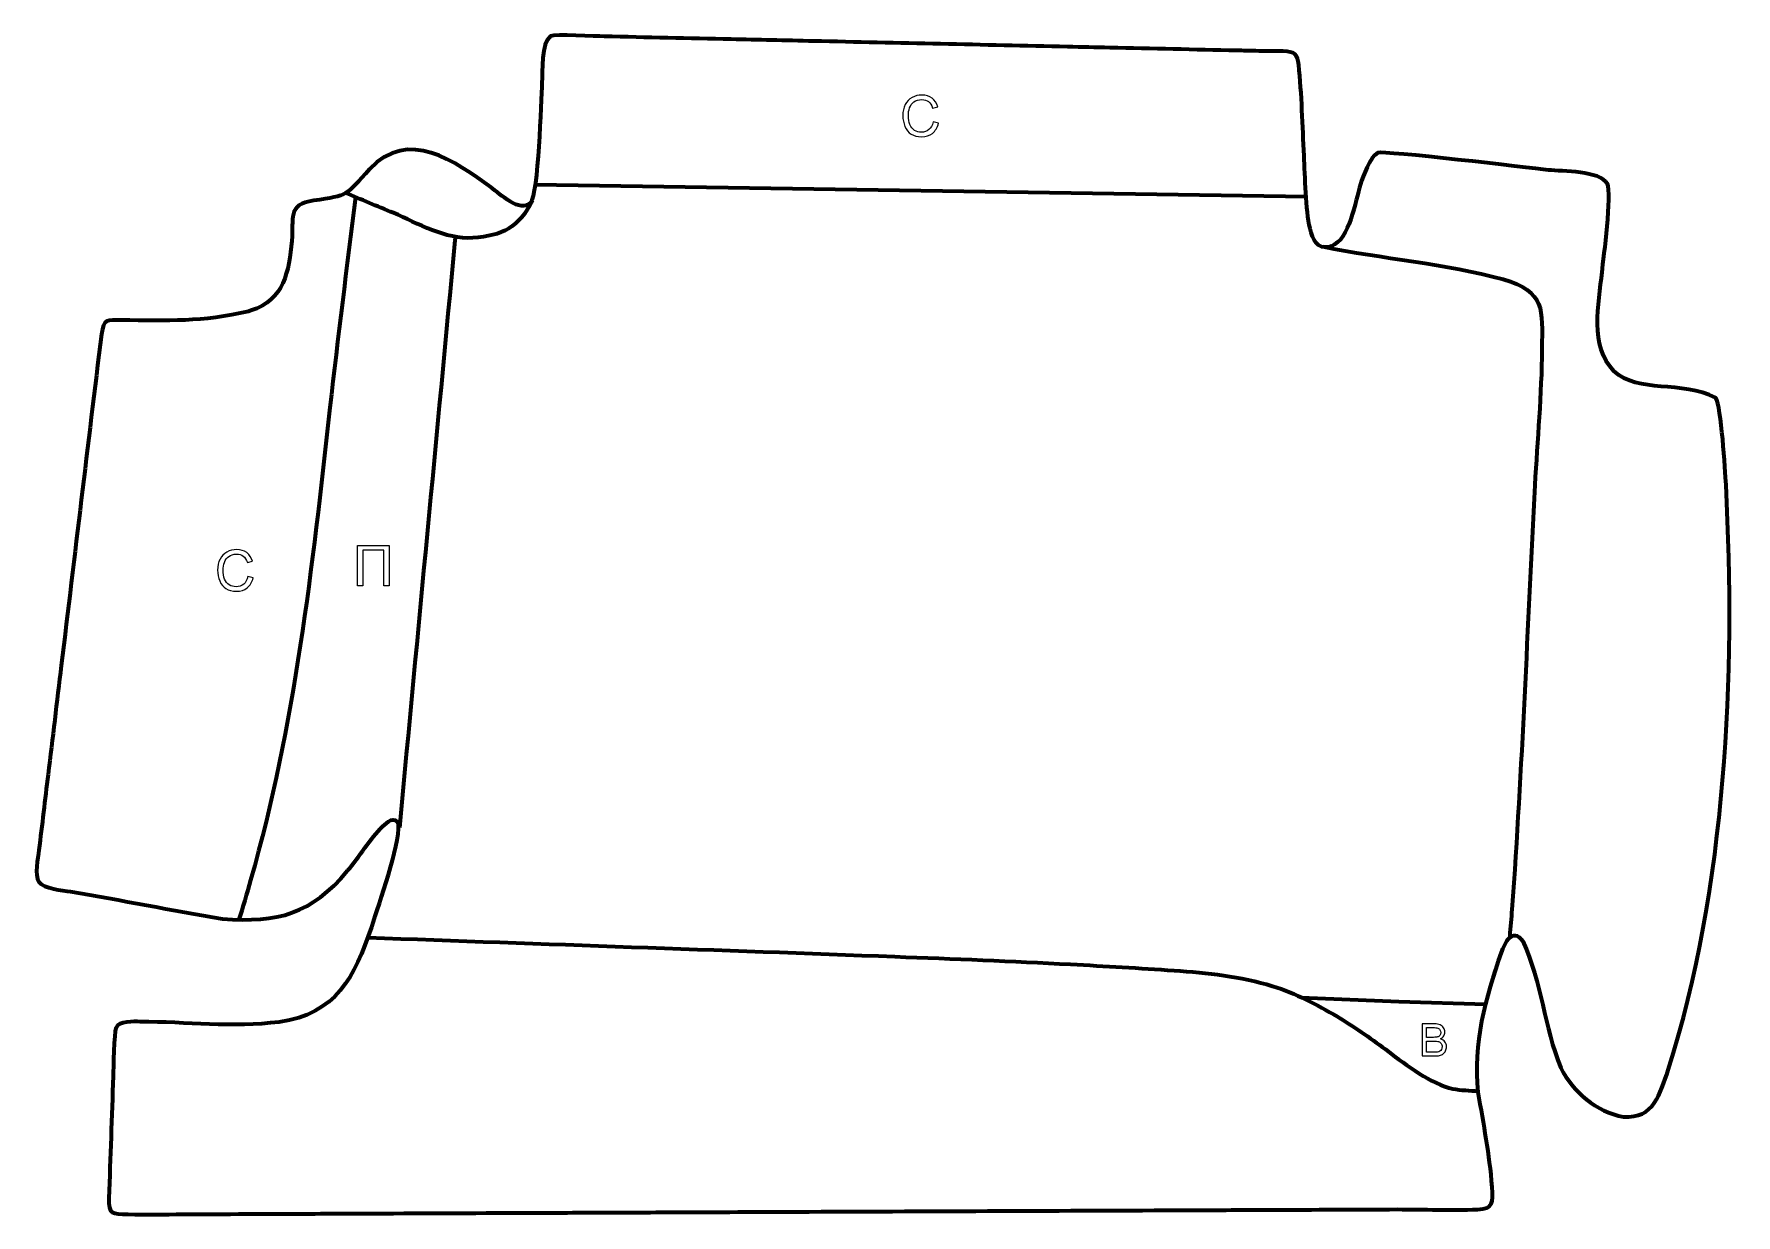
# Model space of a CAD drawing. Header units: millimetres. Extents: x 1043 to 1812, y 13 to 547.
import ezdxf

# ---------------------------------------------------------------- set-up
doc = ezdxf.new("R2010")
doc.units = ezdxf.units.MM
doc.header["$MEASUREMENT"] = 0
doc.layers.add('layer 2', color=7, linetype='Continuous')
doc.layers.add('layer 3', color=7, linetype='Continuous')

msp = doc.modelspace()

# ---------------------------------------------------------------- linework, layer by layer
at = {"layer": 'layer 2', "color": 142}
for points, knots in [([(1448.8049, 507.2175), (1448.8049, 507.2175), (1451.2272, 506.6056), (1451.2272, 506.6056), (1451.2272, 506.6056), (1450.7215, 504.621), (1449.8121, 503.1124), (1448.4989, 502.0712), (1448.4989, 502.0712), (1447.1858, 501.03), (1445.5794, 500.5073), (1443.6798, 500.5073), (1443.6798, 500.5073), (1441.7165, 500.5073), (1440.1186, 500.9068), (1438.8862, 501.71), (1438.8862, 501.71), (1437.6538, 502.5089), (1436.7189, 503.6691), (1436.0772, 505.1862), (1436.0772, 505.1862), (1435.4355, 506.7076), (1435.1125, 508.3352), (1435.1125, 510.0776), (1435.1125, 510.0776), (1435.1125, 511.9772), (1435.4737, 513.6345), (1436.2004, 515.0497), (1436.2004, 515.0497), (1436.9271, 516.4648), (1437.9598, 517.54), (1439.2984, 518.2752), (1439.2984, 518.2752), (1440.6371, 519.0104), (1442.1117, 519.3758), (1443.7181, 519.3758), (1443.7181, 519.3758), (1445.5454, 519.3758), (1447.0796, 518.9126), (1448.3205, 517.982), (1448.3205, 517.982), (1449.5656, 517.0513), (1450.4325, 515.7466), (1450.9213, 514.0638), (1450.9213, 514.0638), (1450.9213, 514.0638), (1448.5499, 513.5028), (1448.5499, 513.5028), (1448.5499, 513.5028), (1448.1292, 514.8287), (1447.513, 515.7976), (1446.7098, 516.4011), (1446.7098, 516.4011), (1445.9067, 517.0088), (1444.8952, 517.3105), (1443.6756, 517.3105), (1443.6756, 517.3105), (1442.2774, 517.3105), (1441.1045, 516.9748), (1440.1654, 516.3033), (1440.1654, 516.3033), (1439.2262, 515.6319), (1438.5632, 514.7267), (1438.185, 513.5963), (1438.185, 513.5963), (1437.8025, 512.4616), (1437.6113, 511.293), (1437.6113, 510.0903), (1437.6113, 510.0903), (1437.6113, 508.5392), (1437.8365, 507.1836), (1438.287, 506.0276), (1438.287, 506.0276), (1438.7375, 504.8675), (1439.4387, 504.0048), (1440.3906, 503.4311), (1440.3906, 503.4311), (1441.3425, 502.8574), (1442.3709, 502.5727), (1443.4801, 502.5727), (1443.4801, 502.5727), (1444.8315, 502.5727), (1445.9704, 502.9636), (1446.9053, 503.7413), (1446.9053, 503.7413), (1447.8403, 504.5233), (1448.4735, 505.6792), (1448.8049, 507.2175)], [0, 0, 0, 0, 0.04347826, 0.04347826, 0.04347826, 0.04347826, 0.08695652, 0.08695652, 0.08695652, 0.08695652, 0.13043478, 0.13043478, 0.13043478, 0.13043478, 0.17391304, 0.17391304, 0.17391304, 0.17391304, 0.2173913, 0.2173913, 0.2173913, 0.2173913, 0.26086957, 0.26086957, 0.26086957, 0.26086957, 0.30434783, 0.30434783, 0.30434783, 0.30434783, 0.34782609, 0.34782609, 0.34782609, 0.34782609, 0.39130435, 0.39130435, 0.39130435, 0.39130435, 0.43478261, 0.43478261, 0.43478261, 0.43478261, 0.47826087, 0.47826087, 0.47826087, 0.47826087, 0.52173913, 0.52173913, 0.52173913, 0.52173913, 0.56521739, 0.56521739, 0.56521739, 0.56521739, 0.60869565, 0.60869565, 0.60869565, 0.60869565, 0.65217391, 0.65217391, 0.65217391, 0.65217391, 0.69565217, 0.69565217, 0.69565217, 0.69565217, 0.73913043, 0.73913043, 0.73913043, 0.73913043, 0.7826087, 0.7826087, 0.7826087, 0.7826087, 0.82608696, 0.82608696, 0.82608696, 0.82608696, 0.86956522, 0.86956522, 0.86956522, 0.86956522, 0.91304348, 0.91304348, 0.91304348, 0.91304348, 1, 1, 1, 1]), ([(1203.017, 315.7826), (1203.017, 315.7826), (1188.6871, 315.7826), (1188.6871, 315.7826), (1188.6871, 315.7826), (1188.6871, 315.7826), (1188.6871, 297.526), (1188.6871, 297.526), (1188.6871, 297.526), (1188.6871, 297.526), (1191.1094, 297.526), (1191.1094, 297.526), (1191.1094, 297.526), (1191.1094, 297.526), (1191.1094, 313.6407), (1191.1094, 313.6407), (1191.1094, 313.6407), (1191.1094, 313.6407), (1200.5946, 313.6407), (1200.5946, 313.6407), (1200.5946, 313.6407), (1200.5946, 313.6407), (1200.5946, 297.526), (1200.5946, 297.526), (1200.5946, 297.526), (1200.5946, 297.526), (1203.017, 297.526), (1203.017, 297.526), (1203.017, 297.526), (1203.017, 297.526), (1203.017, 315.7826), (1203.017, 315.7826)], [0, 0, 0, 0, 0.11111111, 0.11111111, 0.11111111, 0.11111111, 0.22222222, 0.22222222, 0.22222222, 0.22222222, 0.33333333, 0.33333333, 0.33333333, 0.33333333, 0.44444444, 0.44444444, 0.44444444, 0.44444444, 0.55555556, 0.55555556, 0.55555556, 0.55555556, 0.66666667, 0.66666667, 0.66666667, 0.66666667, 0.77777778, 0.77777778, 0.77777778, 0.77777778, 1, 1, 1, 1]), ([(1139.1578, 301.8053), (1139.1578, 301.8053), (1141.5801, 301.1934), (1141.5801, 301.1934), (1141.5801, 301.1934), (1141.0744, 299.2088), (1140.165, 297.7002), (1138.8518, 296.659), (1138.8518, 296.659), (1137.5387, 295.6178), (1135.9323, 295.0951), (1134.0327, 295.0951), (1134.0327, 295.0951), (1132.0694, 295.0951), (1130.4715, 295.4946), (1129.2391, 296.2978), (1129.2391, 296.2978), (1128.0067, 297.0967), (1127.0718, 298.2569), (1126.4301, 299.774), (1126.4301, 299.774), (1125.7884, 301.2954), (1125.4654, 302.923), (1125.4654, 304.6654), (1125.4654, 304.6654), (1125.4654, 306.565), (1125.8266, 308.2223), (1126.5533, 309.6375), (1126.5533, 309.6375), (1127.28, 311.0526), (1128.3127, 312.1278), (1129.6513, 312.863), (1129.6513, 312.863), (1130.99, 313.5982), (1132.4646, 313.9636), (1134.071, 313.9636), (1134.071, 313.9636), (1135.8983, 313.9636), (1137.4325, 313.5004), (1138.6734, 312.5698), (1138.6734, 312.5698), (1139.9185, 311.6391), (1140.7854, 310.3344), (1141.2742, 308.6516), (1141.2742, 308.6516), (1141.2742, 308.6516), (1138.9028, 308.0906), (1138.9028, 308.0906), (1138.9028, 308.0906), (1138.4821, 309.4165), (1137.8659, 310.3854), (1137.0627, 310.9889), (1137.0627, 310.9889), (1136.2596, 311.5966), (1135.2481, 311.8983), (1134.0285, 311.8983), (1134.0285, 311.8983), (1132.6303, 311.8983), (1131.4574, 311.5626), (1130.5183, 310.8911), (1130.5183, 310.8911), (1129.5791, 310.2197), (1128.9161, 309.3145), (1128.5379, 308.1841), (1128.5379, 308.1841), (1128.1554, 307.0494), (1127.9642, 305.8808), (1127.9642, 304.6781), (1127.9642, 304.6781), (1127.9642, 303.127), (1128.1894, 301.7714), (1128.6399, 300.6154), (1128.6399, 300.6154), (1129.0904, 299.4553), (1129.7916, 298.5926), (1130.7435, 298.0189), (1130.7435, 298.0189), (1131.6954, 297.4452), (1132.7238, 297.1605), (1133.833, 297.1605), (1133.833, 297.1605), (1135.1844, 297.1605), (1136.3233, 297.5514), (1137.2582, 298.3291), (1137.2582, 298.3291), (1138.1932, 299.1111), (1138.8264, 300.267), (1139.1578, 301.8053)], [0, 0, 0, 0, 0.04347826, 0.04347826, 0.04347826, 0.04347826, 0.08695652, 0.08695652, 0.08695652, 0.08695652, 0.13043478, 0.13043478, 0.13043478, 0.13043478, 0.17391304, 0.17391304, 0.17391304, 0.17391304, 0.2173913, 0.2173913, 0.2173913, 0.2173913, 0.26086957, 0.26086957, 0.26086957, 0.26086957, 0.30434783, 0.30434783, 0.30434783, 0.30434783, 0.34782609, 0.34782609, 0.34782609, 0.34782609, 0.39130435, 0.39130435, 0.39130435, 0.39130435, 0.43478261, 0.43478261, 0.43478261, 0.43478261, 0.47826087, 0.47826087, 0.47826087, 0.47826087, 0.52173913, 0.52173913, 0.52173913, 0.52173913, 0.56521739, 0.56521739, 0.56521739, 0.56521739, 0.60869565, 0.60869565, 0.60869565, 0.60869565, 0.65217391, 0.65217391, 0.65217391, 0.65217391, 0.69565217, 0.69565217, 0.69565217, 0.69565217, 0.73913043, 0.73913043, 0.73913043, 0.73913043, 0.7826087, 0.7826087, 0.7826087, 0.7826087, 0.82608696, 0.82608696, 0.82608696, 0.82608696, 0.86956522, 0.86956522, 0.86956522, 0.86956522, 0.91304348, 0.91304348, 0.91304348, 0.91304348, 1, 1, 1, 1]), ([(1669.8272, 85.1067), (1669.8272, 85.1067), (1669.8272, 99.625), (1669.8272, 99.625), (1669.8272, 99.625), (1669.8272, 99.625), (1675.275, 99.625), (1675.275, 99.625), (1675.275, 99.625), (1676.3835, 99.625), (1677.2723, 99.4797), (1677.9448, 99.1857), (1677.9448, 99.1857), (1678.6139, 98.8917), (1679.1377, 98.4388), (1679.5162, 97.8271), (1679.5162, 97.8271), (1679.8981, 97.2188), (1680.0874, 96.5801), (1680.0874, 95.911), (1680.0874, 95.911), (1680.0874, 95.2925), (1679.9184, 94.7079), (1679.5838, 94.1604), (1679.5838, 94.1604), (1679.2493, 93.6129), (1678.7423, 93.1702), (1678.0631, 92.8322), (1678.0631, 92.8322), (1678.9417, 92.5754), (1679.6176, 92.1361), (1680.0874, 91.5142), (1680.0874, 91.5142), (1680.5605, 90.8958), (1680.7971, 90.1624), (1680.7971, 89.3176), (1680.7971, 89.3176), (1680.7971, 88.6349), (1680.6518, 88.0029), (1680.3645, 87.4183), (1680.3645, 87.4183), (1680.0772, 86.8336), (1679.7224, 86.3842), (1679.3, 86.0665), (1679.3, 86.0665), (1678.8775, 85.7522), (1678.3469, 85.5122), (1677.7116, 85.35), (1677.7116, 85.35), (1677.0729, 85.1878), (1676.2922, 85.1067), (1675.3662, 85.1067), (1675.3662, 85.1067), (1675.3662, 85.1067), (1669.8272, 85.1067), (1669.8272, 85.1067)], [0, 0, 0, 0, 0.06666667, 0.06666667, 0.06666667, 0.06666667, 0.13333333, 0.13333333, 0.13333333, 0.13333333, 0.2, 0.2, 0.2, 0.2, 0.26666667, 0.26666667, 0.26666667, 0.26666667, 0.33333333, 0.33333333, 0.33333333, 0.33333333, 0.4, 0.4, 0.4, 0.4, 0.46666667, 0.46666667, 0.46666667, 0.46666667, 0.53333333, 0.53333333, 0.53333333, 0.53333333, 0.6, 0.6, 0.6, 0.6, 0.66666667, 0.66666667, 0.66666667, 0.66666667, 0.73333333, 0.73333333, 0.73333333, 0.73333333, 0.8, 0.8, 0.8, 0.8, 0.86666667, 0.86666667, 0.86666667, 0.86666667, 1, 1, 1, 1]), ([(1671.7535, 93.5217), (1671.7535, 93.5217), (1674.8931, 93.5217), (1674.8931, 93.5217), (1674.8931, 93.5217), (1675.7447, 93.5217), (1676.3564, 93.5791), (1676.7248, 93.6906), (1676.7248, 93.6906), (1677.2148, 93.8359), (1677.5832, 94.0793), (1677.8299, 94.4172), (1677.8299, 94.4172), (1678.0766, 94.7552), (1678.2016, 95.1776), (1678.2016, 95.6879), (1678.2016, 95.6879), (1678.2016, 96.1712), (1678.0867, 96.597), (1677.8535, 96.962), (1677.8535, 96.962), (1677.6237, 97.3304), (1677.2925, 97.5838), (1676.8633, 97.719), (1676.8633, 97.719), (1676.4341, 97.8542), (1675.6974, 97.9218), (1674.6565, 97.9218), (1674.6565, 97.9218), (1674.6565, 97.9218), (1671.7535, 97.9218), (1671.7535, 97.9218), (1671.7535, 97.9218), (1671.7535, 97.9218), (1671.7535, 93.5217), (1671.7535, 93.5217)], [0, 0, 0, 0, 0.1, 0.1, 0.1, 0.1, 0.2, 0.2, 0.2, 0.2, 0.3, 0.3, 0.3, 0.3, 0.4, 0.4, 0.4, 0.4, 0.5, 0.5, 0.5, 0.5, 0.6, 0.6, 0.6, 0.6, 0.7, 0.7, 0.7, 0.7, 0.8, 0.8, 0.8, 0.8, 1, 1, 1, 1]), ([(1671.7535, 86.81), (1671.7535, 86.81), (1675.3696, 86.81), (1675.3696, 86.81), (1675.3696, 86.81), (1675.9914, 86.81), (1676.4274, 86.8336), (1676.6808, 86.8809), (1676.6808, 86.8809), (1677.1202, 86.9587), (1677.4919, 87.0905), (1677.7893, 87.2763), (1677.7893, 87.2763), (1678.0867, 87.4622), (1678.33, 87.7326), (1678.5227, 88.0874), (1678.5227, 88.0874), (1678.7153, 88.4423), (1678.8099, 88.8512), (1678.8099, 89.3142), (1678.8099, 89.3142), (1678.8099, 89.8583), (1678.6714, 90.328), (1678.3909, 90.7302), (1678.3909, 90.7302), (1678.1138, 91.1323), (1677.7285, 91.4128), (1677.2351, 91.5751), (1677.2351, 91.5751), (1676.7451, 91.7373), (1676.0354, 91.8184), (1675.1128, 91.8184), (1675.1128, 91.8184), (1675.1128, 91.8184), (1671.7535, 91.8184), (1671.7535, 91.8184), (1671.7535, 91.8184), (1671.7535, 91.8184), (1671.7535, 86.81), (1671.7535, 86.81)], [0, 0, 0, 0, 0.09090909, 0.09090909, 0.09090909, 0.09090909, 0.18181818, 0.18181818, 0.18181818, 0.18181818, 0.27272727, 0.27272727, 0.27272727, 0.27272727, 0.36363636, 0.36363636, 0.36363636, 0.36363636, 0.45454545, 0.45454545, 0.45454545, 0.45454545, 0.54545455, 0.54545455, 0.54545455, 0.54545455, 0.63636364, 0.63636364, 0.63636364, 0.63636364, 0.72727273, 0.72727273, 0.72727273, 0.72727273, 0.81818182, 0.81818182, 0.81818182, 0.81818182, 1, 1, 1, 1])]:
    msp.add_open_spline(points, degree=3, knots=knots, dxfattribs=at)
at = {"layer": 'layer 2', "color": 142, "lineweight": 158}
msp.add_open_spline([(1617.7028, 473.4347), (1617.7028, 473.4347), (1268.9111, 478.8038), (1268.9111, 478.8038)], degree=3, dxfattribs=at)
for points, knots in [([(1187.8421, 473.2474), (1183.805, 441.5511), (1179.7772, 409.8619), (1176.2312, 378.1057), (1176.2312, 378.1057), (1168.1601, 305.7098), (1160.4528, 234.946), (1140.3889, 164.5859), (1140.3889, 164.5859), (1138.6343, 158.4724), (1136.8408, 152.3777), (1134.9788, 146.2959)], [0, 0, 0, 0, 0.25, 0.25, 0.25, 0.25, 0.5, 0.5, 0.5, 0.5, 1, 1, 1, 1]), ([(1267.827, 471.7785), (1261.541, 459.5677), (1254.3581, 455.7617), (1240.7959, 454.822), (1240.7959, 454.822), (1228.5195, 453.9714), (1215.9505, 461.4109), (1204.9227, 466.0937), (1204.9227, 466.0937), (1197.6329, 469.1466), (1190.3433, 472.1999), (1183.0537, 475.2535)], [0, 0, 0, 0, 0.25, 0.25, 0.25, 0.25, 0.5, 0.5, 0.5, 0.5, 1, 1, 1, 1]), ([(1207.7561, 188.3502), (1216.1235, 276.8193), (1224.4912, 365.2882), (1232.8591, 453.7572), (1232.8591, 453.7572), (1232.8591, 453.7572), (1232.9491, 454.7085), (1232.9491, 454.7085)], [0, 0, 0, 0, 0.33333333, 0.33333333, 0.33333333, 0.33333333, 1, 1, 1, 1]), ([(1624.8964, 450.8579), (1651.5074, 445.5066), (1680.5047, 443.1828), (1706.4078, 436.1874), (1706.4078, 436.1874), (1725.6382, 430.2932), (1724.0473, 422.7024), (1723.9306, 404.5244), (1723.9306, 404.5244), (1723.7615, 384.3474), (1721.8266, 363.3647), (1720.7347, 343.1067), (1720.7347, 343.1067), (1717.3175, 279.2311), (1715.015, 215.1573), (1710.3669, 151.3683), (1710.3669, 151.3683), (1710.0712, 147.3106), (1709.719, 143.2635), (1709.3577, 139.2114)], [0, 0, 0, 0, 0.16666667, 0.16666667, 0.16666667, 0.16666667, 0.33333333, 0.33333333, 0.33333333, 0.33333333, 0.5, 0.5, 0.5, 0.5, 0.66666667, 0.66666667, 0.66666667, 0.66666667, 1, 1, 1, 1]), ([(1193.4393, 138.6483), (1272.807, 135.7005), (1352.184, 133.0145), (1431.5501, 130.0246), (1431.5501, 130.0246), (1458.0127, 129.0236), (1484.4669, 127.9053), (1510.9136, 126.5426), (1510.9136, 126.5426), (1526.5136, 125.7345), (1542.1032, 124.819), (1557.6885, 123.7647), (1557.6885, 123.7647), (1572.765, 122.726), (1587.7059, 121.1064), (1602.2245, 116.711), (1602.2245, 116.711), (1612.778, 113.3276), (1622.022, 108.5019), (1631.5259, 102.8811), (1631.5259, 102.8811), (1631.5259, 102.8811), (1632.4762, 102.3162), (1632.4762, 102.3162), (1632.4762, 102.3162), (1640.1369, 97.6496), (1647.398, 92.5107), (1654.5582, 87.1162), (1654.5582, 87.1162), (1662.3423, 81.2345), (1674.1159, 72.2749), (1683.6584, 70.2733), (1683.6584, 70.2733), (1687.3501, 69.5917), (1691.293, 69.4673), (1695.0442, 69.2273)], [0, 0, 0, 0, 0.1, 0.1, 0.1, 0.1, 0.2, 0.2, 0.2, 0.2, 0.3, 0.3, 0.3, 0.3, 0.4, 0.4, 0.4, 0.4, 0.5, 0.5, 0.5, 0.5, 0.6, 0.6, 0.6, 0.6, 0.7, 0.7, 0.7, 0.7, 0.8, 0.8, 0.8, 0.8, 1, 1, 1, 1]), ([(1698.5983, 108.296), (1698.5983, 108.296), (1659.273, 109.5052), (1659.273, 109.5052), (1659.273, 109.5052), (1659.273, 109.5052), (1615.1332, 111.3307), (1615.1332, 111.3307)], [0, 0, 0, 0, 0.33333333, 0.33333333, 0.33333333, 0.33333333, 1, 1, 1, 1])]:
    msp.add_open_spline(points, degree=3, knots=knots, dxfattribs=at)
at = {"layer": 'layer 3', "color": 242, "lineweight": 158}
msp.add_open_spline([(1139.4275, 421.6218), (1139.4275, 421.6218), (1140.535, 421.9706), (1140.535, 421.9706), (1140.535, 421.9706), (1155.5934, 426.7132), (1157.614, 439.7026), (1158.984, 453.5597), (1158.984, 453.5597), (1159.9703, 463.5372), (1156.6476, 469.9995), (1168.9426, 471.6849), (1168.9426, 471.6849), (1184.5952, 473.8307), (1183.6587, 474.2497), (1194.1045, 485.8125), (1194.1045, 485.8125), (1211.6432, 504.8479), (1232.7553, 489.4005), (1249.0421, 477.5891), (1249.0421, 477.5891), (1252.9898, 474.7141), (1262.2726, 465.8473), (1266.8301, 470.6918), (1266.8301, 470.6918), (1270.3987, 474.4853), (1271.5699, 516.7683), (1272.0043, 524.827), (1272.0043, 524.827), (1272.3239, 530.0579), (1271.6115, 542.8492), (1275.9497, 546.0105), (1275.9497, 546.0105), (1277.6866, 546.952), (1296.6888, 545.964), (1300.2236, 545.8597), (1300.2236, 545.8597), (1319.3414, 545.4335), (1338.459, 545.0074), (1357.5766, 544.5811), (1357.5766, 544.5811), (1363.6305, 544.4462), (1369.6845, 544.3113), (1375.7384, 544.1763), (1375.7384, 544.1763), (1382.111, 544.0342), (1388.4835, 543.8922), (1394.8561, 543.7501), (1394.8561, 543.7501), (1413.9737, 543.324), (1433.0914, 542.8977), (1452.209, 542.4716), (1452.209, 542.4716), (1471.3267, 542.0455), (1490.4444, 541.6192), (1509.562, 541.1931), (1509.562, 541.1931), (1515.9346, 541.051), (1522.3071, 540.909), (1528.6797, 540.7669), (1528.6797, 540.7669), (1547.7973, 540.3407), (1566.915, 539.9145), (1586.0327, 539.4884), (1586.0327, 539.4884), (1588.9115, 539.4236), (1591.7902, 539.3559), (1594.669, 539.2929), (1594.669, 539.2929), (1598.7447, 539.204), (1602.9906, 539.2941), (1606.9824, 539.1847), (1606.9824, 539.1847), (1612.2458, 539.0405), (1613.5152, 537.6691), (1614.0105, 533.0493), (1614.0105, 533.0493), (1615.4277, 519.83), (1615.7759, 505.3038), (1616.4277, 491.9203), (1616.4277, 491.9203), (1616.8942, 482.538), (1617.1713, 467.6942), (1619.1526, 459.0073), (1619.1526, 459.0073), (1620.3342, 454.1831), (1622.2885, 449.4832), (1628.0639, 450.816), (1628.0639, 450.816), (1628.0639, 450.816), (1628.7886, 451.0824), (1628.7886, 451.0824), (1628.7886, 451.0824), (1637.0164, 454.1063), (1639.534, 471.3309), (1641.9428, 479.126), (1641.9428, 479.126), (1643.0271, 482.6351), (1646.3414, 491.5258), (1649.7745, 493.2192), (1649.7745, 493.2192), (1652.2064, 494.4186), (1717.8766, 486.4711), (1726.8888, 485.5051), (1726.8888, 485.5051), (1733.2854, 484.8562), (1750.1756, 485.1565), (1753.5098, 479.302), (1753.5098, 479.302), (1755.6186, 474.441), (1751.9025, 446.3947), (1751.1157, 439.3665), (1751.1157, 439.3665), (1749.643, 425.1113), (1745.3853, 405.7879), (1756.47, 394.6138), (1756.47, 394.6138), (1767.4311, 384.1645), (1786.9635, 390.68), (1802.5298, 382.4763), (1802.5298, 382.4763), (1804.991, 378.7854), (1806.7636, 349.5996), (1807.1194, 343.2678), (1807.1194, 343.2678), (1811.6181, 256.5649), (1807.2687, 162.0085), (1781.0263, 78.8084), (1781.0263, 78.8084), (1777.1249, 67.9233), (1774.7103, 56.6746), (1760.776, 57.645), (1760.776, 57.645), (1748.4959, 59.7691), (1738.0368, 68.8865), (1732.4053, 79.7237), (1732.4053, 79.7237), (1724.8708, 98.3507), (1723.9557, 117.9685), (1715.2968, 137.0417), (1715.2968, 137.0417), (1710.6432, 143.5518), (1707.1473, 136.1044), (1705.6518, 131.8639), (1705.6518, 131.8639), (1698.533, 111.6792), (1692.7821, 90.3014), (1695.1758, 68.7331), (1695.1758, 68.7331), (1697.5964, 53.9104), (1700.2887, 41.056), (1701.421, 25.8757), (1701.421, 25.8757), (1701.7925, 18.6276), (1702.286, 16.1504), (1694.8146, 15.7329), (1694.8146, 15.7329), (1682.8292, 15.3504), (1670.5738, 15.7953), (1658.5544, 15.8034), (1658.5544, 15.8034), (1639.7531, 15.7276), (1620.9519, 15.6518), (1602.1506, 15.576), (1602.1506, 15.576), (1589.7227, 15.5259), (1577.2948, 15.4759), (1564.8669, 15.4257), (1564.8669, 15.4257), (1507.5071, 15.1945), (1450.1473, 14.9632), (1392.7876, 14.7319), (1392.7876, 14.7319), (1373.6676, 14.6548), (1354.5477, 14.5777), (1335.4278, 14.5006), (1335.4278, 14.5006), (1329.0545, 14.4749), (1322.6812, 14.4493), (1316.3079, 14.4236), (1316.3079, 14.4236), (1309.9346, 14.3979), (1303.5613, 14.3722), (1297.1879, 14.3465), (1297.1879, 14.3465), (1285.0787, 14.2976), (1272.9694, 14.2488), (1260.8601, 14.2), (1260.8601, 14.2), (1236.0042, 14.0997), (1211.1483, 13.9996), (1186.2925, 13.8994), (1186.2925, 13.8994), (1179.9191, 13.8737), (1173.5458, 13.848), (1167.1725, 13.8223), (1167.1725, 13.8223), (1148.0526, 13.7452), (1128.9327, 13.6681), (1109.8128, 13.591), (1109.8128, 13.591), (1101.5481, 13.5149), (1093.2564, 13.2544), (1084.995, 13.5561), (1084.995, 13.5561), (1077.7513, 13.8207), (1076.1274, 13.3516), (1076.3662, 20.8787), (1076.3662, 20.8787), (1076.9488, 39.2417), (1077.6276, 57.636), (1078.283, 75.9988), (1078.283, 75.9988), (1078.4062, 79.4206), (1078.6279, 95.614), (1079.5273, 97.7119), (1079.5273, 97.7119), (1080.983, 101.1074), (1087.3975, 100.6092), (1090.4312, 100.5956), (1090.4312, 100.5956), (1111.4797, 100.5016), (1132.2389, 97.8595), (1153.3634, 100.4379), (1153.3634, 100.4379), (1178.7772, 103.9709), (1187.3644, 120.7022), (1195.0184, 143.3697), (1195.0184, 143.3697), (1198.4679, 154.8418), (1207.469, 179.1826), (1207.1189, 189.8859), (1207.1189, 189.8859), (1205.5706, 194.0201), (1202.0691, 190.7425), (1200.0131, 188.7486), (1200.0131, 188.7486), (1194.6076, 183.5063), (1189.3588, 174.9609), (1184.2348, 168.8587), (1184.2348, 168.8587), (1167.7673, 149.2471), (1152.769, 145.1171), (1127.6714, 147.1527), (1127.6714, 147.1527), (1104.748, 150.8591), (1082.0339, 155.6186), (1059.049, 159.3827), (1059.049, 159.3827), (1055.3028, 159.9963), (1046.9699, 160.7303), (1044.6899, 163.791), (1044.6899, 163.791), (1042.5142, 166.7116), (1044.2474, 174.4943), (1044.7, 178.1582), (1044.7, 178.1582), (1046.1047, 189.5305), (1047.4633, 200.9085), (1048.8441, 212.2838), (1048.8441, 212.2838), (1050.8391, 228.7101), (1052.8342, 245.1365), (1054.8292, 261.5628), (1054.8292, 261.5628), (1060.8891, 311.4603), (1066.7864, 361.4184), (1073.0068, 411.291), (1073.0068, 411.291), (1073.8937, 418.4021), (1075.5073, 417.6321), (1082.007, 417.6076), (1082.007, 417.6076), (1102.8736, 417.5289), (1118.6685, 416.6156), (1139.4275, 421.6218)], degree=3, knots=[0, 0, 0, 0, 0.01428571, 0.01428571, 0.01428571, 0.01428571, 0.02857143, 0.02857143, 0.02857143, 0.02857143, 0.04285714, 0.04285714, 0.04285714, 0.04285714, 0.05714286, 0.05714286, 0.05714286, 0.05714286, 0.07142857, 0.07142857, 0.07142857, 0.07142857, 0.08571429, 0.08571429, 0.08571429, 0.08571429, 0.1, 0.1, 0.1, 0.1, 0.11428571, 0.11428571, 0.11428571, 0.11428571, 0.12857143, 0.12857143, 0.12857143, 0.12857143, 0.14285714, 0.14285714, 0.14285714, 0.14285714, 0.15714286, 0.15714286, 0.15714286, 0.15714286, 0.17142857, 0.17142857, 0.17142857, 0.17142857, 0.18571429, 0.18571429, 0.18571429, 0.18571429, 0.2, 0.2, 0.2, 0.2, 0.21428571, 0.21428571, 0.21428571, 0.21428571, 0.22857143, 0.22857143, 0.22857143, 0.22857143, 0.24285714, 0.24285714, 0.24285714, 0.24285714, 0.25714286, 0.25714286, 0.25714286, 0.25714286, 0.27142857, 0.27142857, 0.27142857, 0.27142857, 0.28571429, 0.28571429, 0.28571429, 0.28571429, 0.3, 0.3, 0.3, 0.3, 0.31428571, 0.31428571, 0.31428571, 0.31428571, 0.32857143, 0.32857143, 0.32857143, 0.32857143, 0.34285714, 0.34285714, 0.34285714, 0.34285714, 0.35714286, 0.35714286, 0.35714286, 0.35714286, 0.37142857, 0.37142857, 0.37142857, 0.37142857, 0.38571429, 0.38571429, 0.38571429, 0.38571429, 0.4, 0.4, 0.4, 0.4, 0.41428571, 0.41428571, 0.41428571, 0.41428571, 0.42857143, 0.42857143, 0.42857143, 0.42857143, 0.44285714, 0.44285714, 0.44285714, 0.44285714, 0.45714286, 0.45714286, 0.45714286, 0.45714286, 0.47142857, 0.47142857, 0.47142857, 0.47142857, 0.48571429, 0.48571429, 0.48571429, 0.48571429, 0.5, 0.5, 0.5, 0.5, 0.51428571, 0.51428571, 0.51428571, 0.51428571, 0.52857143, 0.52857143, 0.52857143, 0.52857143, 0.54285714, 0.54285714, 0.54285714, 0.54285714, 0.55714286, 0.55714286, 0.55714286, 0.55714286, 0.57142857, 0.57142857, 0.57142857, 0.57142857, 0.58571429, 0.58571429, 0.58571429, 0.58571429, 0.6, 0.6, 0.6, 0.6, 0.61428571, 0.61428571, 0.61428571, 0.61428571, 0.62857143, 0.62857143, 0.62857143, 0.62857143, 0.64285714, 0.64285714, 0.64285714, 0.64285714, 0.65714286, 0.65714286, 0.65714286, 0.65714286, 0.67142857, 0.67142857, 0.67142857, 0.67142857, 0.68571429, 0.68571429, 0.68571429, 0.68571429, 0.7, 0.7, 0.7, 0.7, 0.71428571, 0.71428571, 0.71428571, 0.71428571, 0.72857143, 0.72857143, 0.72857143, 0.72857143, 0.74285714, 0.74285714, 0.74285714, 0.74285714, 0.75714286, 0.75714286, 0.75714286, 0.75714286, 0.77142857, 0.77142857, 0.77142857, 0.77142857, 0.78571429, 0.78571429, 0.78571429, 0.78571429, 0.8, 0.8, 0.8, 0.8, 0.81428571, 0.81428571, 0.81428571, 0.81428571, 0.82857143, 0.82857143, 0.82857143, 0.82857143, 0.84285714, 0.84285714, 0.84285714, 0.84285714, 0.85714286, 0.85714286, 0.85714286, 0.85714286, 0.87142857, 0.87142857, 0.87142857, 0.87142857, 0.88571429, 0.88571429, 0.88571429, 0.88571429, 0.9, 0.9, 0.9, 0.9, 0.91428571, 0.91428571, 0.91428571, 0.91428571, 0.92857143, 0.92857143, 0.92857143, 0.92857143, 0.94285714, 0.94285714, 0.94285714, 0.94285714, 0.95714286, 0.95714286, 0.95714286, 0.95714286, 0.97142857, 0.97142857, 0.97142857, 0.97142857, 1, 1, 1, 1], dxfattribs=at)

doc.saveas('drawing.dxf')
